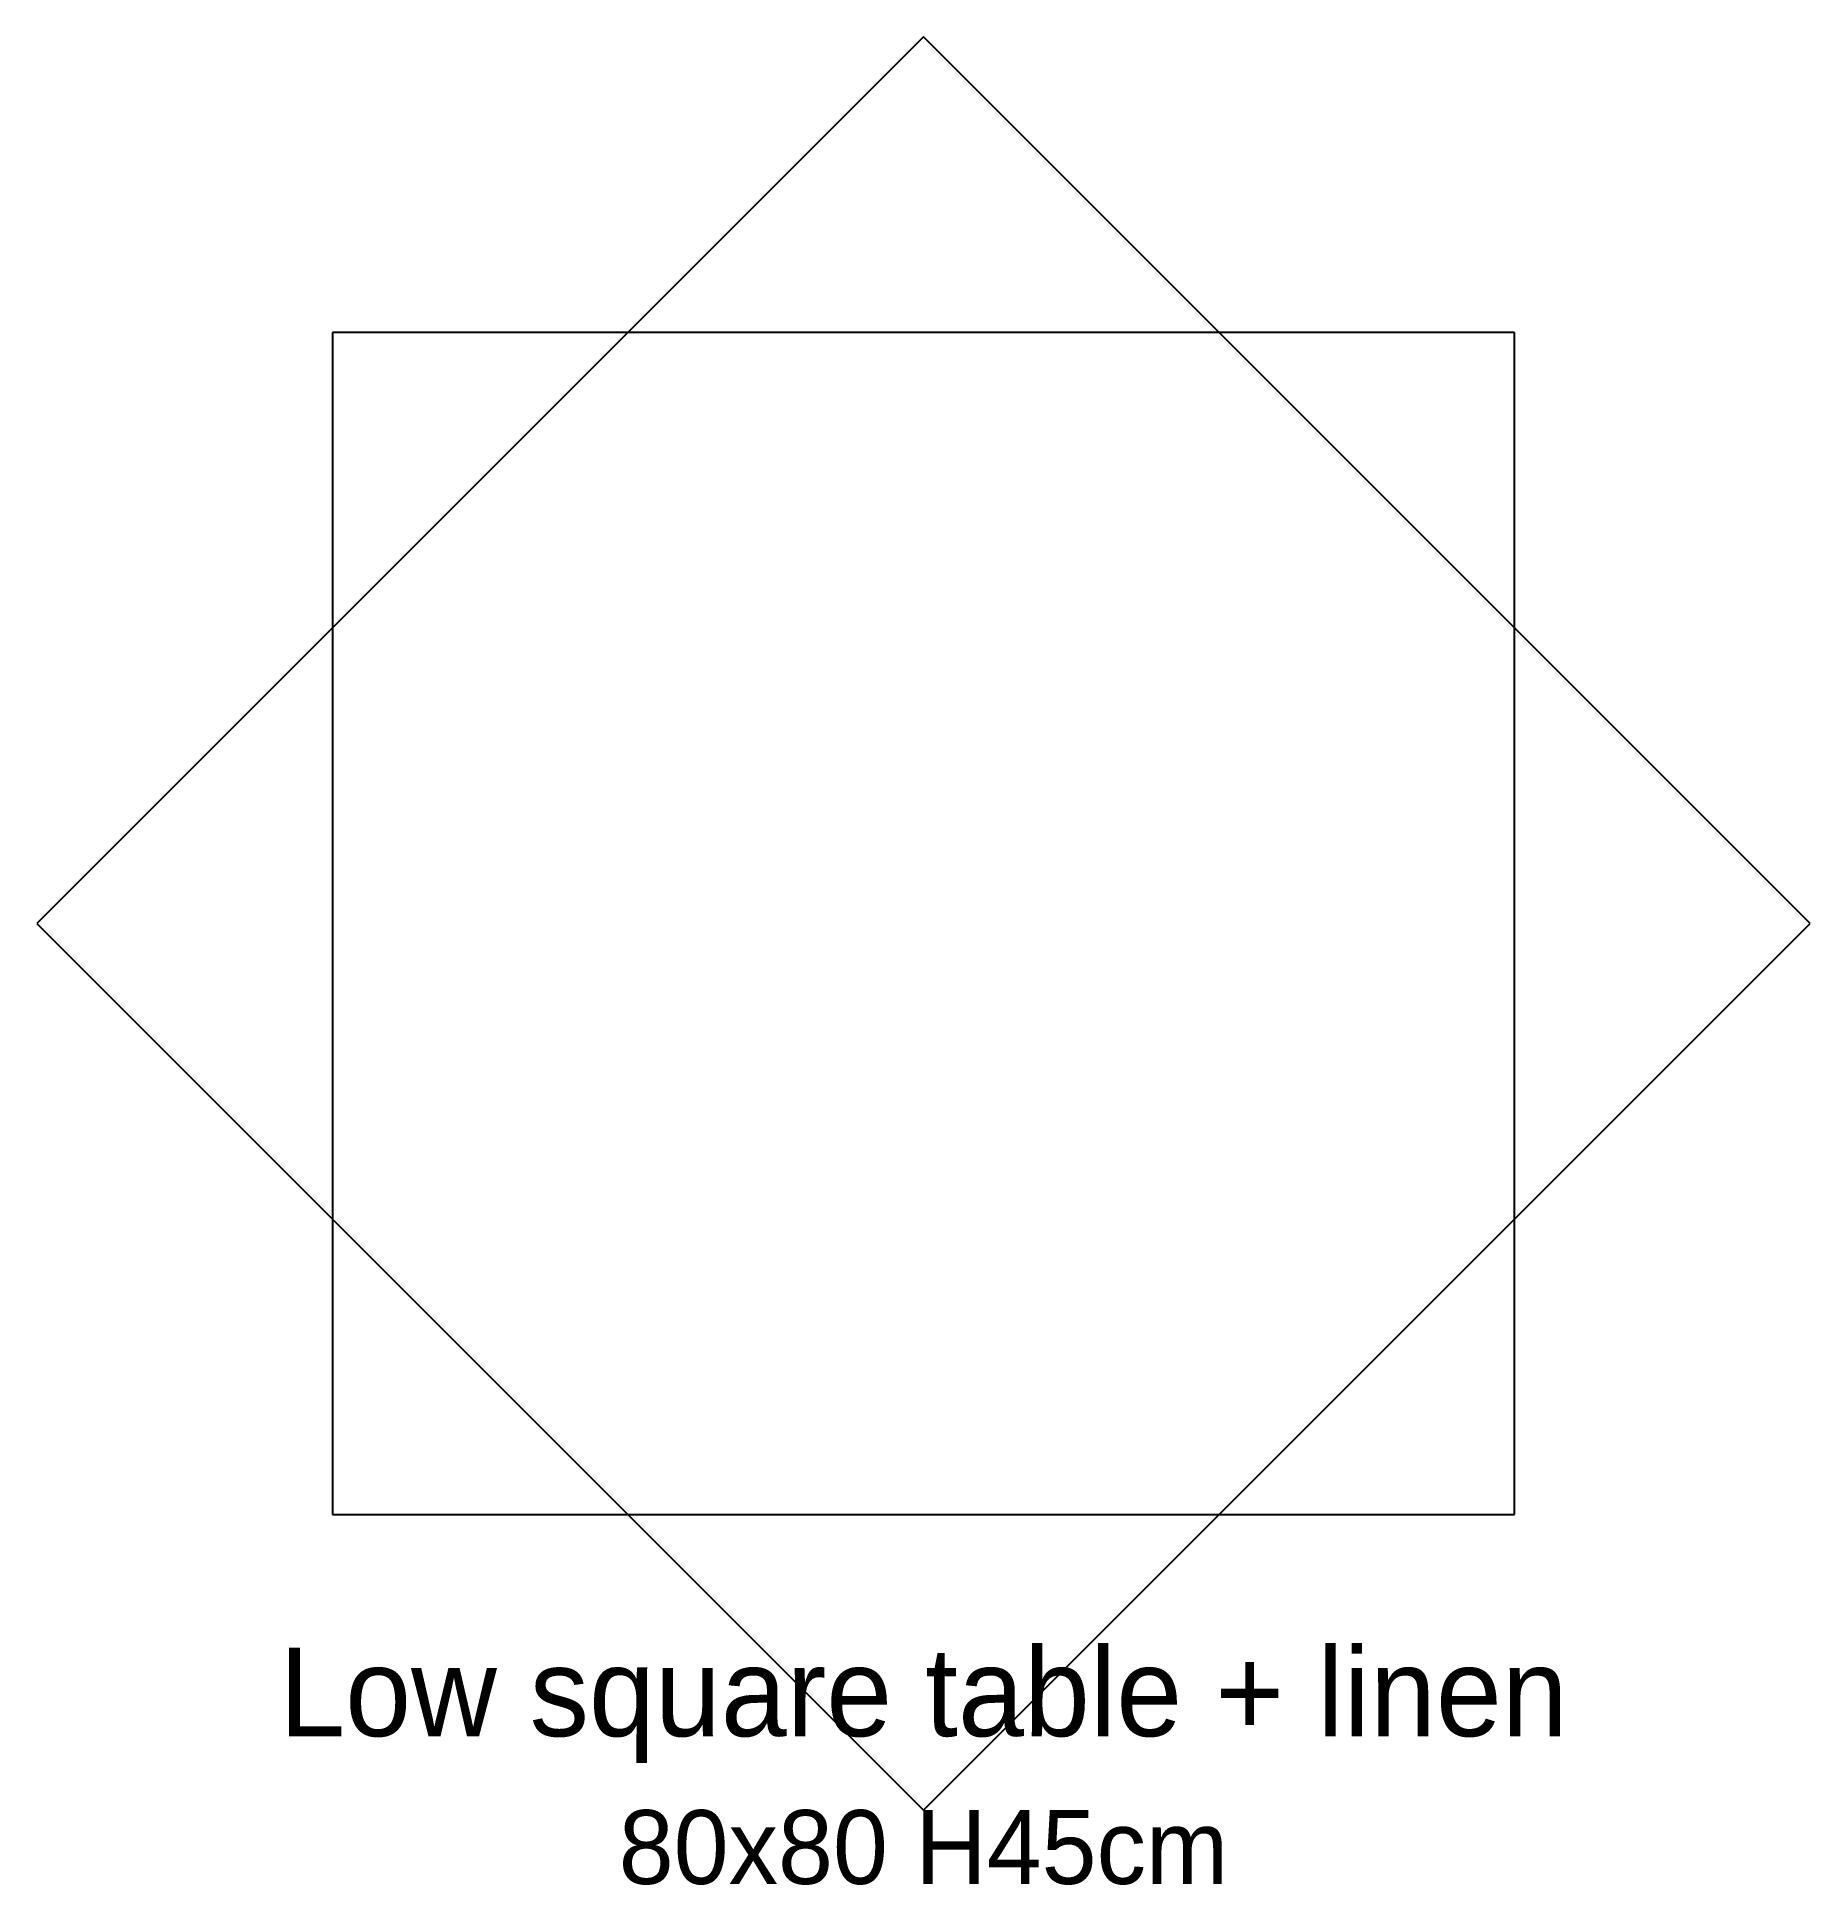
# Model space of a CAD drawing. Header units: centimetres. Extents: x -60 to 60, y -65 to 60.
import ezdxf
from ezdxf.enums import TextEntityAlignment as Align

# ---------------------------------------------------------------- set-up
doc = ezdxf.new("R2010")
doc.units = ezdxf.units.CM

# ---------------------------------------------------------------- blocks, each defined once
blk = doc.blocks.new('LOW_SQUARE_LINEN')
at = {"layer": 'FURN_LOW_TABLE'}
for p, q in [((0, 60), (-60, 0)), ((60, 0), (0, 60)), ((40, 40), (-40, 40)), ((-40, 40), (-40, -40)), ((40, -40), (40, 40)), ((-60, 0), (0, -60)), ((0, -60), (60, 0)), ((-40, -40), (40, -40))]:
    blk.add_line(p, q, dxfattribs=at)

msp = doc.modelspace()

# ---------------------------------------------------------------- block references
at = {"layer": 'FURN_LOW_TABLE'}
msp.add_blockref('LOW_SQUARE_LINEN', (0, 0), dxfattribs=at)

# ---------------------------------------------------------------- texts
at = {"layer": 'LABELS'}
for s, height, p in [('Low square table + linen', 6, (0, -55)), ('80x80 H45cm', 5, (0, -65))]:
    msp.add_text(s, height=height, dxfattribs=at).set_placement(p, align=Align.CENTER)

doc.saveas('drawing.dxf')
